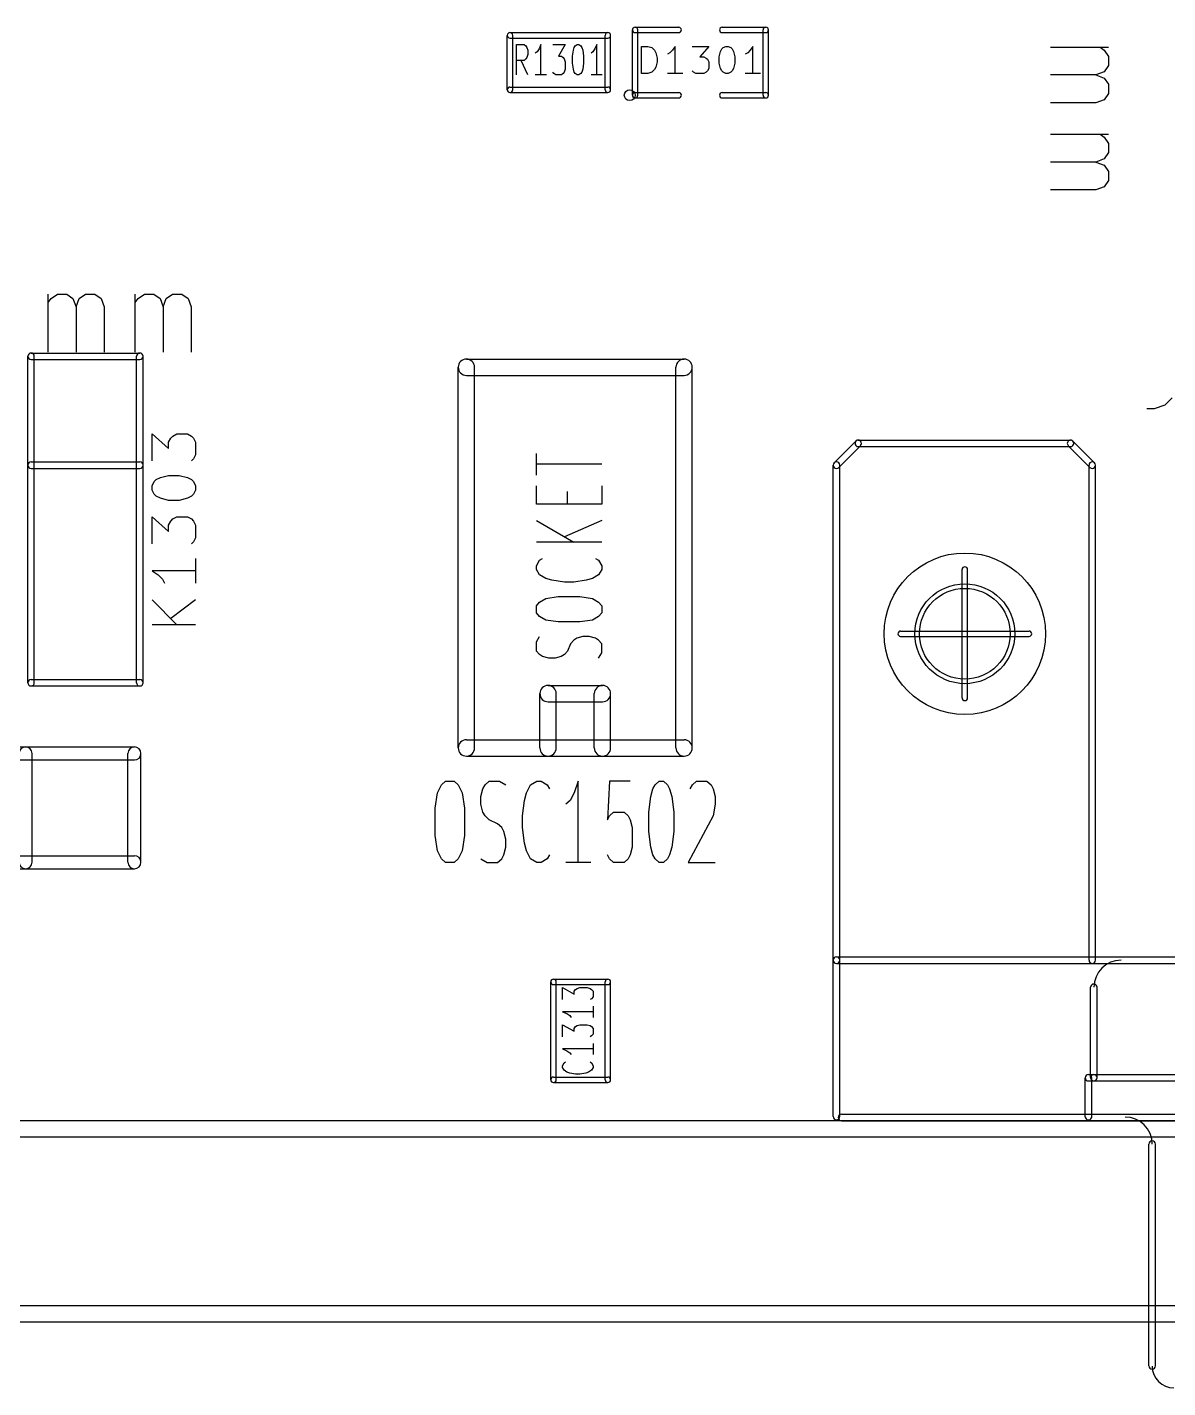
# Model space of a CAD drawing. Extents: x -29274 to 69862, y 23709 to 162744.
# Drawn here: x 41865 to 52344, y 23739 to 36245 of the extents above; entities that cross this region are included whole.
import ezdxf

# ---------------------------------------------------------------- set-up
doc = ezdxf.new("R2010")
doc.units = 0
doc.layers.add('BLACK', color=1, linetype='CONTINUOUS')

msp = doc.modelspace()

# ---------------------------------------------------------------- linework, layer by layer
at = {"layer": 'BLACK'}
for p, q in [((46275, 35670), (46275, 36170)), ((46300, 36195), (47200, 36195)), ((46300, 36145), (47200, 36145)), ((46325, 35670), (46325, 36170)), ((47175, 35670), (47175, 36170)), ((47225, 35670), (47225, 36170)), ((47425, 35620), (47425, 36220)), ((47450, 36245), (47850, 36245)), ((47450, 36195), (47850, 36195)), ((47475, 35620), (47475, 36220)), ((48250, 36245), (48650, 36245)), ((48250, 36195), (48650, 36195)), ((48625, 35620), (48625, 36220)), ((48675, 35620), (48675, 36220)), ((46361, 35807), (46361, 36087)), ((46361, 36087), (46429, 36087)), ((46429, 36087), (46447, 36073)), ((46447, 36073), (46455, 36060)), ((46455, 36060), (46464, 36033)), ((46464, 36033), (46464, 35993)), ((46549, 36020), (46532, 36007)), ((46567, 36047), (46549, 36020)), ((46584, 36087), (46567, 36047)), ((46584, 35807), (46584, 36087)), ((46695, 36087), (46806, 36087)), ((46806, 36087), (46746, 35980)), ((46874, 35980), (46883, 36033)), ((46883, 36033), (46891, 36060)), ((46891, 36060), (46900, 36073)), ((46900, 36073), (46917, 36087)), ((46917, 36087), (46934, 36087)), ((46934, 36087), (46951, 36073)), ((46951, 36073), (46960, 36060)), ((46960, 36060), (46969, 36033)), ((46969, 36033), (46977, 35980)), ((47062, 36020), (47045, 36007)), ((47080, 36047), (47062, 36020)), ((47097, 36087), (47080, 36047)), ((47097, 35807), (47097, 36087)), ((47509, 35819), (47509, 36069)), ((47509, 36069), (47568, 36069)), ((47568, 36069), (47604, 36057)), ((47604, 36057), (47628, 36033)), ((47628, 36033), (47639, 36009)), ((47794, 36033), (47770, 36009)), ((47818, 36069), (47794, 36033)), ((47818, 35819), (47818, 36069)), ((47973, 36069), (48127, 36069)), ((48127, 36069), (48044, 35974)), ((48223, 35974), (48235, 36021)), ((48235, 36021), (48246, 36045)), ((48246, 36045), (48258, 36057)), ((48258, 36057), (48282, 36069)), ((48282, 36069), (48306, 36069)), ((48306, 36069), (48330, 36057)), ((48330, 36057), (48342, 36045)), ((48342, 36045), (48354, 36021)), ((48354, 36021), (48365, 35974)), ((48508, 36033), (48484, 36009)), ((48532, 36069), (48508, 36033)), ((48532, 35819), (48532, 36069)), ((51265, 36063), (51799, 36063)), ((51722, 36063), (51760, 36035)), ((51760, 36035), (51799, 35977)), ((46429, 35940), (46361, 35940)), ((46464, 35807), (46404, 35940)), ((46447, 35953), (46429, 35940)), ((46455, 35967), (46447, 35953)), ((46464, 35993), (46455, 35967)), ((46746, 35980), (46772, 35980)), ((46772, 35980), (46789, 35967)), ((46789, 35967), (46798, 35953)), ((46798, 35953), (46806, 35927)), ((46806, 35927), (46806, 35860)), ((46874, 35913), (46874, 35980)), ((46883, 35860), (46874, 35913)), ((46977, 35913), (46969, 35860)), ((46977, 35980), (46977, 35913)), ((47639, 36009), (47651, 35962)), ((47651, 35926), (47639, 35878)), ((47651, 35962), (47651, 35926)), ((47770, 36009), (47747, 35997)), ((48044, 35974), (48080, 35974)), ((48080, 35974), (48104, 35962)), ((48104, 35962), (48116, 35950)), ((48116, 35950), (48127, 35926)), ((48127, 35926), (48127, 35866)), ((48223, 35914), (48223, 35974)), ((48235, 35866), (48223, 35914)), ((48365, 35914), (48354, 35866)), ((48365, 35974), (48365, 35914)), ((48484, 36009), (48461, 35997)), ((51799, 35977), (51799, 35892)), ((46635, 35807), (46532, 35807)), ((46703, 35820), (46695, 35833)), ((46720, 35807), (46703, 35820)), ((46772, 35807), (46720, 35807)), ((46789, 35820), (46772, 35807)), ((46798, 35833), (46789, 35820)), ((46806, 35860), (46798, 35833)), ((46891, 35833), (46883, 35860)), ((46900, 35820), (46891, 35833)), ((46917, 35807), (46900, 35820)), ((46934, 35807), (46917, 35807)), ((46951, 35820), (46934, 35807)), ((46960, 35833), (46951, 35820)), ((46969, 35860), (46960, 35833)), ((47148, 35807), (47045, 35807)), ((47568, 35819), (47509, 35819)), ((47604, 35831), (47568, 35819)), ((47628, 35855), (47604, 35831)), ((47639, 35878), (47628, 35855)), ((47889, 35819), (47747, 35819)), ((47985, 35831), (47973, 35843)), ((48008, 35819), (47985, 35831)), ((48080, 35819), (48008, 35819)), ((48104, 35831), (48080, 35819)), ((48116, 35843), (48104, 35831)), ((48127, 35866), (48116, 35843)), ((48246, 35843), (48235, 35866)), ((48258, 35831), (48246, 35843)), ((48282, 35819), (48258, 35831)), ((48306, 35819), (48282, 35819)), ((48330, 35831), (48306, 35819)), ((48342, 35843), (48330, 35831)), ((48354, 35866), (48342, 35843)), ((48603, 35819), (48461, 35819)), ((51684, 35806), (51265, 35806)), ((51760, 35835), (51684, 35806)), ((51684, 35806), (51760, 35777)), ((51799, 35892), (51760, 35835)), ((51760, 35777), (51799, 35720)), ((46300, 35695), (47200, 35695)), ((46300, 35645), (47200, 35645)), ((47450, 35645), (47850, 35645)), ((48250, 35645), (48650, 35645)), ((51799, 35720), (51799, 35635)), ((47450, 35595), (47850, 35595)), ((48250, 35595), (48650, 35595)), ((51684, 35549), (51265, 35549)), ((51760, 35577), (51684, 35549)), ((51799, 35635), (51760, 35577)), ((51265, 35263), (51799, 35263)), ((51722, 35263), (51760, 35235)), ((51760, 35235), (51799, 35177)), ((51799, 35177), (51799, 35092)), ((51760, 35035), (51684, 35006)), ((51799, 35092), (51760, 35035)), ((51684, 35006), (51265, 35006)), ((51684, 35006), (51760, 34977)), ((51760, 34977), (51799, 34920)), ((51799, 34920), (51799, 34835)), ((51760, 34777), (51684, 34749)), ((51799, 34835), (51760, 34777)), ((51684, 34749), (51265, 34749)), ((42057, 33257), (42057, 33791)), ((42085, 33752), (42143, 33791)), ((42143, 33791), (42228, 33791)), ((42228, 33791), (42285, 33752)), ((42343, 33752), (42400, 33791)), ((42400, 33791), (42485, 33791)), ((42485, 33791), (42543, 33752)), ((42857, 33257), (42857, 33791)), ((42885, 33752), (42943, 33791)), ((42943, 33791), (43028, 33791)), ((43028, 33791), (43085, 33752)), ((43143, 33752), (43200, 33791)), ((43200, 33791), (43285, 33791)), ((43285, 33791), (43343, 33752)), ((42057, 33714), (42085, 33752)), ((42285, 33752), (42314, 33676)), ((42314, 33676), (42343, 33752)), ((42314, 33676), (42314, 33257)), ((42543, 33752), (42571, 33676)), ((42571, 33676), (42571, 33257)), ((42857, 33714), (42885, 33752)), ((43085, 33752), (43114, 33676)), ((43114, 33676), (43143, 33752)), ((43114, 33676), (43114, 33257)), ((43343, 33752), (43371, 33676)), ((43371, 33676), (43371, 33257)), ((41870, 30220), (41870, 33220)), ((41900, 33250), (42900, 33250)), ((41900, 33190), (42900, 33190)), ((41930, 30220), (41930, 33220)), ((42870, 30220), (42870, 33220)), ((42930, 30220), (42930, 33220)), ((45900, 33195), (47900, 33195)), ((45825, 29620), (45825, 33120)), ((45900, 33045), (47900, 33045)), ((45975, 29620), (45975, 33120)), ((47825, 29620), (47825, 33120)), ((47975, 29620), (47975, 33120)), ((52317, 32770), (52217, 32737)), ((52383, 32837), (52317, 32770)), ((52217, 32737), (52150, 32737)), ((43012, 32258), (43012, 32506)), ((43012, 32506), (43164, 32372)), ((43164, 32430), (43183, 32468)), ((43164, 32372), (43164, 32430)), ((43183, 32468), (43202, 32487)), ((43202, 32487), (43240, 32506)), ((43240, 32506), (43336, 32506)), ((43336, 32506), (43374, 32487)), ((43374, 32487), (43393, 32468)), ((43393, 32468), (43412, 32430)), ((43412, 32430), (43412, 32315)), ((49478, 32441), (49279, 32242)), ((49521, 32398), (49322, 32199)), ((49500, 32450), (51450, 32450)), ((51628, 32199), (51429, 32398)), ((51671, 32242), (51472, 32441)), ((43393, 32277), (43374, 32258)), ((43412, 32315), (43393, 32277)), ((46543, 32128), (46543, 32328)), ((49500, 32390), (51450, 32390)), ((41900, 32250), (42900, 32250)), ((41900, 32190), (42900, 32190)), ((47143, 32228), (46543, 32228)), ((49270, 27670), (49270, 32220)), ((49330, 27670), (49330, 32220)), ((51620, 27670), (51620, 32220)), ((51680, 27670), (51680, 32220)), ((43012, 32030), (43031, 32068)), ((43012, 31991), (43012, 32030)), ((43031, 32068), (43050, 32087)), ((43050, 32087), (43088, 32106)), ((43088, 32106), (43164, 32125)), ((43164, 32125), (43260, 32125)), ((43260, 32125), (43336, 32106)), ((43336, 32106), (43374, 32087)), ((43374, 32087), (43393, 32068)), ((43393, 32068), (43412, 32030)), ((43412, 32030), (43412, 31991)), ((46543, 31861), (46543, 32028)), ((47143, 32028), (47143, 31861)), ((43031, 31953), (43012, 31991)), ((43050, 31934), (43031, 31953)), ((43088, 31915), (43050, 31934)), ((43164, 31896), (43088, 31915)), ((43260, 31896), (43164, 31896)), ((43336, 31915), (43260, 31896)), ((43374, 31934), (43336, 31915)), ((43393, 31953), (43374, 31934)), ((43412, 31991), (43393, 31953)), ((46829, 31861), (46829, 31978)), ((47143, 31861), (46543, 31861)), ((43012, 31496), (43012, 31744)), ((43012, 31744), (43164, 31610)), ((43164, 31668), (43183, 31706)), ((43164, 31610), (43164, 31668)), ((43183, 31706), (43202, 31725)), ((43202, 31725), (43240, 31744)), ((43240, 31744), (43336, 31744)), ((43336, 31744), (43374, 31725)), ((43374, 31725), (43393, 31706)), ((43393, 31706), (43412, 31668)), ((43412, 31668), (43412, 31553)), ((46543, 31711), (46886, 31511)), ((47143, 31711), (46800, 31561)), ((43412, 31553), (43393, 31515)), ((43393, 31515), (43374, 31496)), ((47143, 31511), (46543, 31511)), ((43412, 31363), (43412, 31134)), ((46543, 31295), (46571, 31345)), ((46543, 31261), (46543, 31295)), ((46571, 31345), (46600, 31361)), ((47086, 31361), (47114, 31345)), ((47114, 31345), (47143, 31295)), ((47143, 31295), (47143, 31261)), ((43412, 31248), (43012, 31248)), ((43012, 31248), (43069, 31210)), ((43069, 31210), (43107, 31172)), ((43107, 31172), (43126, 31134)), ((46571, 31211), (46543, 31261)), ((46629, 31178), (46571, 31211)), ((46686, 31161), (46629, 31178)), ((46800, 31145), (46686, 31161)), ((46886, 31145), (46800, 31145)), ((47000, 31161), (46886, 31145)), ((47057, 31178), (47000, 31161)), ((47114, 31211), (47057, 31178)), ((47143, 31261), (47114, 31211)), ((50454, 30080), (50454, 31260)), ((50504, 30080), (50504, 31260)), ((43012, 30982), (43240, 30753)), ((43412, 30982), (43183, 30810)), ((46543, 30928), (46571, 30961)), ((46543, 30861), (46543, 30928)), ((46571, 30961), (46629, 30994)), ((46629, 30994), (46743, 31011)), ((46743, 31011), (46943, 31011)), ((46943, 31011), (47057, 30994)), ((47057, 30994), (47114, 30961)), ((47114, 30961), (47143, 30928)), ((47143, 30928), (47143, 30861)), ((46571, 30828), (46543, 30861)), ((46629, 30794), (46571, 30828)), ((46743, 30778), (46629, 30794)), ((46943, 30778), (46743, 30778)), ((47057, 30794), (46943, 30778)), ((47114, 30828), (47057, 30794)), ((47143, 30861), (47114, 30828)), ((43412, 30753), (43012, 30753)), ((46543, 30595), (46571, 30645)), ((46971, 30645), (46914, 30628)), ((47029, 30645), (46971, 30645)), ((47086, 30628), (47029, 30645)), ((49889, 30695), (51069, 30695)), ((49889, 30645), (51069, 30645)), ((46543, 30511), (46543, 30595)), ((46857, 30578), (46829, 30511)), ((46886, 30611), (46857, 30578)), ((46914, 30628), (46886, 30611)), ((47114, 30611), (47086, 30628)), ((47143, 30578), (47114, 30611)), ((47143, 30495), (47143, 30578)), ((46571, 30478), (46543, 30511)), ((46600, 30461), (46571, 30478)), ((46657, 30445), (46600, 30461)), ((46714, 30445), (46657, 30445)), ((46771, 30461), (46714, 30445)), ((46800, 30478), (46771, 30461)), ((46829, 30511), (46800, 30478)), ((47114, 30445), (47143, 30495)), ((41900, 30250), (42900, 30250)), ((41900, 30190), (42900, 30190)), ((46650, 30195), (47150, 30195)), ((46575, 29620), (46575, 30120)), ((46650, 30045), (47150, 30045)), ((46725, 29620), (46725, 30120)), ((47075, 29620), (47075, 30120)), ((47225, 29620), (47225, 30120)), ((45900, 29695), (47900, 29695)), ((36850, 29630), (42850, 29630)), ((41910, 28570), (41910, 29570)), ((42790, 28570), (42790, 29570)), ((42910, 28570), (42910, 29570)), ((45900, 29545), (47900, 29545)), ((36850, 29510), (42850, 29510)), ((45633, 29209), (45671, 29281)), ((45671, 29281), (45709, 29316)), ((45709, 29316), (45786, 29316)), ((45786, 29316), (45824, 29281)), ((45824, 29281), (45862, 29209)), ((46052, 29245), (46071, 29281)), ((46071, 29281), (46109, 29316)), ((46109, 29316), (46205, 29316)), ((46205, 29316), (46262, 29281)), ((46452, 29209), (46490, 29281)), ((46490, 29281), (46548, 29316)), ((46548, 29316), (46586, 29316)), ((46586, 29316), (46643, 29281)), ((46643, 29281), (46662, 29245)), ((46928, 29316), (46890, 29209)), ((46928, 28566), (46928, 29316)), ((47214, 29316), (47195, 28959)), ((47405, 29316), (47214, 29316)), ((47614, 29245), (47633, 29281)), ((47633, 29281), (47671, 29316)), ((47671, 29316), (47710, 29316)), ((47710, 29316), (47748, 29281)), ((47748, 29281), (47767, 29245)), ((47957, 29245), (47976, 29281)), ((47976, 29281), (48014, 29316)), ((48014, 29316), (48110, 29316)), ((48110, 29316), (48148, 29281)), ((48148, 29281), (48167, 29245)), ((45614, 29066), (45633, 29209)), ((45862, 29209), (45881, 29066)), ((46033, 29174), (46052, 29245)), ((46033, 29102), (46033, 29174)), ((46433, 29138), (46452, 29209)), ((46890, 29209), (46852, 29138)), ((47576, 29031), (47595, 29174)), ((47595, 29174), (47614, 29245)), ((47767, 29245), (47786, 29174)), ((47786, 29174), (47805, 29031)), ((48167, 29245), (48186, 29174)), ((48186, 29174), (48186, 29102)), ((45614, 28816), (45614, 29066)), ((45881, 29066), (45881, 28816)), ((46052, 29031), (46033, 29102)), ((46071, 28995), (46052, 29031)), ((46414, 28995), (46433, 29138)), ((46852, 29138), (46814, 29102)), ((47214, 28995), (47252, 29031)), ((47252, 29031), (47348, 29031)), ((47348, 29031), (47386, 28995)), ((47576, 28852), (47576, 29031)), ((47805, 29031), (47805, 28852)), ((48186, 29102), (48167, 28995)), ((46109, 28959), (46071, 28995)), ((46186, 28924), (46109, 28959)), ((46224, 28888), (46186, 28924)), ((46414, 28888), (46414, 28995)), ((47195, 28959), (47214, 28995)), ((47386, 28995), (47405, 28959)), ((47405, 28959), (47424, 28888)), ((48167, 28995), (47938, 28566)), ((45633, 28674), (45614, 28816)), ((45881, 28816), (45862, 28674)), ((46243, 28852), (46224, 28888)), ((46262, 28781), (46243, 28852)), ((46262, 28709), (46262, 28781)), ((46433, 28745), (46414, 28888)), ((47424, 28888), (47424, 28709)), ((47595, 28709), (47576, 28852)), ((47805, 28852), (47786, 28709)), ((45671, 28602), (45633, 28674)), ((45862, 28674), (45824, 28602)), ((46243, 28638), (46262, 28709)), ((46452, 28674), (46433, 28745)), ((46490, 28602), (46452, 28674)), ((47424, 28709), (47405, 28638)), ((47614, 28638), (47595, 28709)), ((47786, 28709), (47767, 28638)), ((36850, 28630), (42850, 28630)), ((45709, 28566), (45671, 28602)), ((45786, 28566), (45709, 28566)), ((45824, 28602), (45786, 28566)), ((46033, 28602), (46090, 28566)), ((46090, 28566), (46186, 28566)), ((46186, 28566), (46224, 28602)), ((46224, 28602), (46243, 28638)), ((46548, 28566), (46490, 28602)), ((46586, 28566), (46548, 28566)), ((46643, 28602), (46586, 28566)), ((46662, 28638), (46643, 28602)), ((47043, 28566), (46814, 28566)), ((47214, 28602), (47195, 28638)), ((47252, 28566), (47214, 28602)), ((47348, 28566), (47252, 28566)), ((47386, 28602), (47348, 28566)), ((47405, 28638), (47386, 28602)), ((47633, 28602), (47614, 28638)), ((47671, 28566), (47633, 28602)), ((47710, 28566), (47671, 28566)), ((47748, 28602), (47710, 28566)), ((47767, 28638), (47748, 28602)), ((47938, 28566), (48186, 28566)), ((36850, 28510), (42850, 28510)), ((49270, 26232), (49270, 27670)), ((49300, 27700), (61492, 27700)), ((49300, 27640), (61492, 27640)), ((49330, 26232), (49330, 27670)), ((46675, 26570), (46675, 27470)), ((46700, 27495), (47200, 27495)), ((46700, 27445), (47200, 27445)), ((46725, 26570), (46725, 27470)), ((46783, 27307), (46783, 27418)), ((46783, 27418), (46890, 27358)), ((46890, 27384), (46903, 27401)), ((46903, 27401), (46917, 27410)), ((46917, 27410), (46943, 27418)), ((46943, 27418), (47010, 27418)), ((47010, 27418), (47037, 27410)), ((47037, 27410), (47050, 27401)), ((47050, 27401), (47063, 27384)), ((47175, 26570), (47175, 27470)), ((47225, 26570), (47225, 27470)), ((51635, 26590), (51635, 27420)), ((51695, 26590), (51695, 27420)), ((46890, 27358), (46890, 27384)), ((47050, 27315), (47037, 27307)), ((47063, 27332), (47050, 27315)), ((47063, 27384), (47063, 27332)), ((47063, 27196), (46783, 27196)), ((46783, 27196), (46823, 27179)), ((46823, 27179), (46850, 27161)), ((46850, 27161), (46863, 27144)), ((47063, 27247), (47063, 27144)), ((46783, 26965), (46783, 27076)), ((46783, 27076), (46890, 27016)), ((46890, 27042), (46903, 27059)), ((46890, 27016), (46890, 27042)), ((46903, 27059), (46917, 27068)), ((46917, 27068), (46943, 27076)), ((46943, 27076), (47010, 27076)), ((47010, 27076), (47037, 27068)), ((47037, 27068), (47050, 27059)), ((47050, 27059), (47063, 27042)), ((47063, 27042), (47063, 26990)), ((47050, 26973), (47037, 26965)), ((47063, 26990), (47050, 26973)), ((47063, 26905), (47063, 26802)), ((47063, 26854), (46783, 26854)), ((46783, 26854), (46823, 26837)), ((46823, 26837), (46850, 26819)), ((46850, 26819), (46863, 26802)), ((46783, 26699), (46797, 26725)), ((46783, 26682), (46783, 26699)), ((46797, 26657), (46783, 26682)), ((46797, 26725), (46810, 26734)), ((46823, 26639), (46797, 26657)), ((46850, 26631), (46823, 26639)), ((47023, 26639), (46997, 26631)), ((47050, 26657), (47023, 26639)), ((47037, 26734), (47050, 26725)), ((47050, 26725), (47063, 26699)), ((47063, 26682), (47050, 26657)), ((47063, 26699), (47063, 26682)), ((46700, 26595), (47200, 26595)), ((46700, 26545), (47200, 26545)), ((46903, 26622), (46850, 26631)), ((46943, 26622), (46903, 26622)), ((46997, 26631), (46943, 26622)), ((51585, 26231), (51585, 26589)), ((51615, 26619), (51665, 26619)), ((51615, 26559), (51665, 26559)), ((51645, 26231), (51645, 26589)), ((51665, 26619), (59135, 26619)), ((51665, 26559), (59135, 26559)), ((34150, 26195), (61650, 26195)), ((49345, 26254), (61491, 26254)), ((49345, 26194), (61491, 26194)), ((34150, 26045), (61650, 26045)), ((52170, 23940), (52170, 25978)), ((52230, 23940), (52230, 25978)), ((-8450, 24495), (61700, 24495)), ((-8450, 24345), (61700, 24345))]:
    msp.add_line(p, q, dxfattribs=at)
for centre, radius in [((47400, 35620), 50), ((50479, 30670), 742), ((50479, 30670), 742), ((50479, 30670), 459), ((50479, 30670), 417)]:
    msp.add_circle(centre, radius, dxfattribs=at)
for centre, radius, start, end in [((46300, 36170), 25, 90, 270), ((46300, 36170), 25, 360, 540), ((47200, 36170), 25, 360, 540), ((47200, 36170), 25, 270, 450), ((47450, 36220), 25, 360, 540), ((47450, 36220), 25, 90, 270), ((47850, 36220), 25, 270, 450), ((48250, 36220), 25, 90, 270), ((48650, 36220), 25, 360, 540), ((48650, 36220), 25, 270, 450), ((46300, 35670), 25, 90, 270), ((46300, 35670), 25, 180, 360), ((47200, 35670), 25, 180, 360), ((47200, 35670), 25, 270, 450), ((47450, 35620), 25, 90, 270), ((47850, 35620), 25, 270, 450), ((48250, 35620), 25, 90, 270), ((48650, 35620), 25, 270, 450), ((47450, 35620), 25, 180, 360), ((48650, 35620), 25, 180, 360), ((41900, 33220), 30, 90, 270), ((41900, 33220), 30, 360, 540), ((42900, 33220), 30, 360, 540), ((42900, 33220), 30, 270, 450), ((45900, 33120), 75, 360, 540), ((45900, 33120), 75, 90, 270), ((47900, 33120), 75, 360, 540), ((47900, 33120), 75, 270, 450), ((49500, 32420), 30, 90, 270), ((49500, 32420), 30, -45, 135), ((51450, 32420), 30, 405, 585), ((51450, 32420), 30, 270, 450), ((41900, 32220), 30, 90, 270), ((42900, 32220), 30, 270, 450), ((49300, 32220), 30, 360, 540), ((49300, 32220), 30, 135, 315), ((51650, 32220), 30, 360, 540), ((51650, 32220), 30, 225, 405), ((50479, 31260), 25, 360, 540), ((49889, 30670), 25, 90, 270), ((51069, 30670), 25, 270, 450), ((41900, 30220), 30, 90, 270), ((41900, 30220), 30, 180, 360), ((42900, 30220), 30, 180, 360), ((42900, 30220), 30, 270, 450), ((46650, 30120), 75, 360, 540), ((46650, 30120), 75, 90, 270), ((47150, 30120), 75, 360, 540), ((47150, 30120), 75, 270, 450), ((50479, 30080), 25, 180, 360), ((45900, 29620), 75, 90, 270), ((47900, 29620), 75, 270, 450), ((41850, 29570), 60, 360, 540), ((42850, 29570), 60, 360, 540), ((42850, 29570), 60, 270, 450), ((45900, 29620), 75, 180, 360), ((46650, 29620), 75, 180, 360), ((47150, 29620), 75, 180, 360), ((47900, 29620), 75, 180, 360), ((41850, 28570), 60, 180, 360), ((42850, 28570), 60, 180, 360), ((42850, 28570), 60, 270, 450), ((49300, 27670), 30, 360, 540), ((49300, 27670), 30, 90, 270), ((49300, 27670), 30, 180, 360), ((51650, 27670), 30, 180, 360), ((51915, 27420), 250, 90, 180), ((46700, 27470), 25, 360, 540), ((46700, 27470), 25, 90, 270), ((47200, 27470), 25, 360, 540), ((47200, 27470), 25, 270, 450), ((51665, 27420), 30, 360, 540), ((46700, 26570), 25, 90, 270), ((46700, 26570), 25, 180, 360), ((47200, 26570), 25, 180, 360), ((47200, 26570), 25, 270, 450), ((51615, 26589), 30, 360, 540), ((51615, 26589), 30, 90, 270), ((51665, 26589), 30, 90, 270), ((51665, 26590), 30, 180, 360), ((51665, 26589), 30, 270, 450), ((49300, 26232), 30, 180, 360), ((49345, 26224), 30, 90, 270), ((51615, 26231), 30, 180, 360), ((51951, 25978), 250, 0, 90), ((52200, 25978), 30, 360, 540), ((52200, 23940), 30, 180, 360), ((52400, 23939), 200, -180, -90)]:
    msp.add_arc(centre, radius, start, end, dxfattribs=at)

doc.saveas('drawing.dxf')
